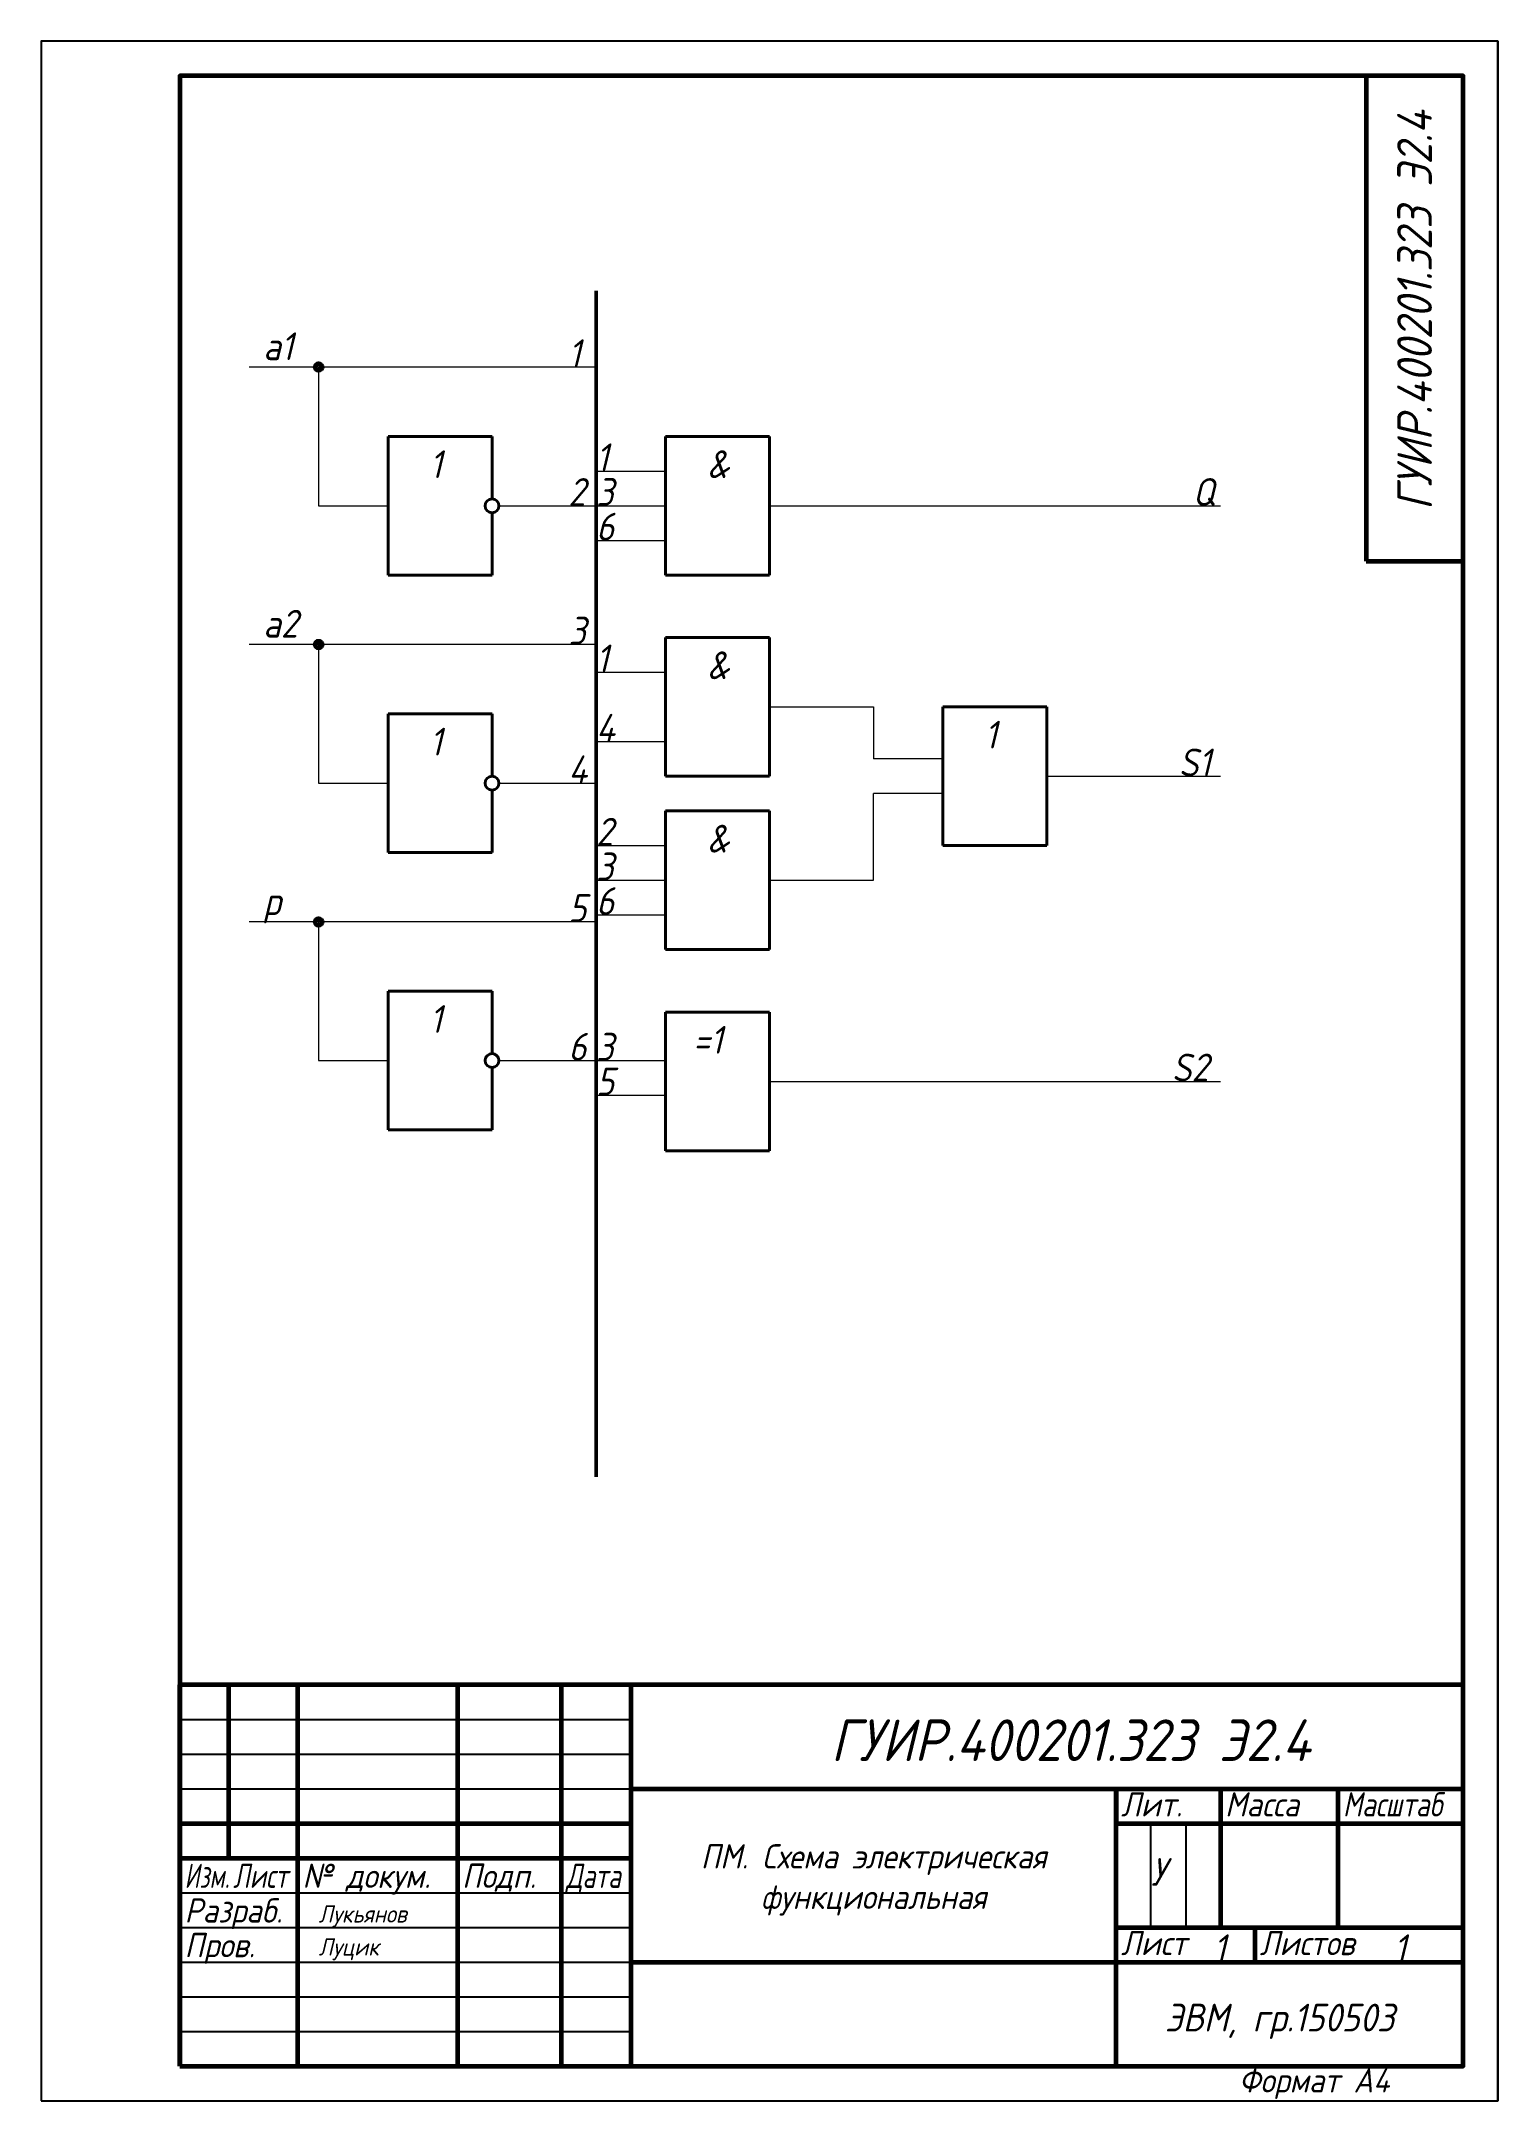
# Model space of a CAD drawing. Header units: millimetres. Extents: x 74 to 284, y 25 to 322.
import ezdxf

# ---------------------------------------------------------------- set-up
doc = ezdxf.new("R2010")
doc.units = ezdxf.units.MM
doc.header["$LTSCALE"] = 0.5
doc.layers.get('0').update_dxf_attribs({"lineweight": 60})
doc.layers.get('Defpoints').update_dxf_attribs({"color": 5})
doc.layers.add('4-текст', color=7, linetype='Continuous', true_color=0x00ad00)
doc.layers.add('провода', color=122, linetype='Continuous', lineweight=15)
doc.layers.add('фигуры', color=7, linetype='Continuous', lineweight=40)
doc.styles.get("Standard").update_dxf_attribs({"font": 'isocpeui.ttf', "width": 0.9})

msp = doc.modelspace()

# ---------------------------------------------------------------- linework, layer by layer
for p, q in [((265, 317), (265, 247)), ((265, 247), (279, 247))]:
    msp.add_line(p, q)
at = {"lineweight": 50}
msp.add_line((154, 286), (154, 115), dxfattribs=at)
at = {"color": 7, "linetype": 'Continuous', "lineweight": 60}
for p, q in [((279, 85), (94, 85)), ((94, 30), (94, 85)), ((101, 85), (101, 60)), ((111, 30), (111, 85)), ((134, 85), (134, 30)), ((149, 30), (149, 85)), ((159, 85), (159, 30)), ((159, 70), (279, 70)), ((229, 30), (229, 70)), ((244, 70), (244, 50)), ((261, 50), (261, 70)), ((94, 65), (159, 65)), ((229, 65), (279, 65)), ((94, 60), (159, 60)), ((229, 50), (279, 50)), ((249, 45), (249, 50)), ((159, 45), (279, 45))]:
    msp.add_line(p, q, dxfattribs=at)
at = {"color": 7, "linetype": 'Continuous', "lineweight": -3}
for p, q in [((94, 80), (159, 80)), ((94, 75), (159, 75)), ((94, 70), (159, 70)), ((234, 50), (234, 65)), ((239, 65), (239, 50)), ((94, 55), (159, 55)), ((94, 50), (159, 50)), ((94, 45), (159, 45)), ((94, 40), (159, 40)), ((94, 35), (159, 35))]:
    msp.add_line(p, q, dxfattribs=at)
at = {"color": 7, "linetype": 'Continuous'}
msp.add_line((229, 70), (229, 65), dxfattribs=at)
at = {"color": 7, "linetype": 'Continuous', "lineweight": 60}
msp.add_lwpolyline([(94, 30), (279, 30), (279, 317), (94, 317)], close=True, dxfattribs=at)
for centre in [(114, 275), (114, 235), (114, 195)]:
    msp.add_circle(centre, 0.5)
at = {"layer": 'Defpoints'}
msp.add_line((284, 322), (284, 25), dxfattribs=at)
msp.add_lwpolyline([(74, 25), (284, 25), (284, 322), (74, 322)], close=True, dxfattribs=at)
at = {"layer": 'провода', "lineweight": 15}
for p, q in [((154, 275), (104, 275)), ((114, 275), (114, 255)), ((154, 260), (164, 260)), ((114, 255), (124, 255)), ((140, 255), (154, 255)), ((154, 255), (164, 255)), ((179, 255), (219, 255)), ((154, 250), (164, 250)), ((154, 235), (104, 235)), ((114, 235), (114, 215)), ((154, 231), (164, 231)), ((179, 226), (194, 226)), ((154, 221), (164, 221)), ((114, 215), (124, 215)), ((140, 215), (154, 215)), ((154, 206), (164, 206)), ((154, 201), (164, 201)), ((179, 201), (194, 201)), ((154, 195), (104, 195)), ((114, 195), (114, 175)), ((154, 196), (164, 196)), ((114, 175), (124, 175)), ((140, 175), (154, 175))]:
    msp.add_line(p, q, dxfattribs=at)
at = {"layer": 'провода'}
for p, q in [((219, 255), (244, 255)), ((194, 226), (194, 218.5)), ((204, 226), (204, 226)), ((204, 218.5), (194, 218.5)), ((219, 216), (244, 216)), ((204, 213.5), (194, 213.5)), ((194, 201), (194, 213.5)), ((154, 175), (164, 175)), ((154, 170), (164, 170)), ((179, 172), (244, 172))]:
    msp.add_line(p, q, dxfattribs=at)
at = {"layer": 'фигуры', "lineweight": 40}
for p, q in [((124, 265), (139, 265)), ((124, 245), (124, 265)), ((139, 265), (139, 256)), ((164, 265), (179, 265)), ((164, 245), (164, 265)), ((179, 265), (179, 245)), ((139, 254), (139, 245)), ((139, 245), (124, 245)), ((179, 245), (164, 245)), ((164, 236), (179, 236)), ((164, 216), (164, 236)), ((179, 236), (179, 216)), ((204, 226), (219, 226)), ((204, 226), (204, 206)), ((219, 226), (219, 206)), ((124, 225), (139, 225)), ((124, 205), (124, 225)), ((139, 225), (139, 216)), ((139, 214), (139, 205)), ((179, 216), (164, 216)), ((164, 211), (179, 211)), ((164, 191), (164, 211)), ((179, 211), (179, 191)), ((139, 205), (124, 205)), ((204, 206), (219, 206)), ((179, 191), (164, 191)), ((124, 185), (139, 185)), ((124, 165), (124, 185)), ((139, 185), (139, 176)), ((164, 162), (164, 182)), ((179, 182), (164, 182)), ((179, 182), (179, 162)), ((139, 174), (139, 165)), ((139, 165), (124, 165)), ((179, 162), (164, 162))]:
    msp.add_line(p, q, dxfattribs=at)
for centre in [(139, 255), (139, 215), (139, 175)]:
    msp.add_circle(centre, 1, dxfattribs=at)

# ---------------------------------------------------------------- texts
at = {"color": 7, "linetype": 'Continuous', "lineweight": 70, "width": 0.9}
msp.add_text('Формат А4', height=3.5, dxfattribs=at).set_placement((246.66, 26.2))
at = {"insert": (159, 62), "char_height": 3.5, "attachment_point": 1}
msp.add_mtext_dynamic_manual_height_columns('\\pxqc;ПМ. Схема электрическая\\Pфункциональная', width=70.0392, gutter_width=20, heights=[37.17], dxfattribs=at)
at = {"layer": '4-текст', "lineweight": -3}
for s, width, p in [('Лит.', 0.9, (229.67, 66)), ('Масса', 0.9, (244.67, 66)), ('Масштаб', 0.8, (261.67, 66)), ('Изм.', 0.7, (94.67, 55.7)), ('Лист', 0.75, (101.67, 55.7)), ('№ докум.', 0.9, (111.67, 55.7)), ('Подп.', 0.9, (134.67, 55.7)), ('Дата', 0.75, (149.67, 55.7)), ('Разраб.', 0.9, (94.67, 50.7)), ('Пров.', 0.9, (94.67, 45.7)), ('Лист', 0.9, (229.67, 46)), ('Листов', 0.9, (249.67, 46))]:
    msp.add_text(s, height=3.5, dxfattribs=dict(at, width=width)).set_placement(p)
at = {"layer": 'провода', "width": 0.9}
for s, p in [('У', (234, 56)), ('1', (243, 45)), ('1', (269, 45))]:
    msp.add_text(s, height=4, dxfattribs=at).set_placement(p)
at = {"layer": 'провода', "insert": (272, 312), "char_height": 5, "attachment_point": 6, "rotation": 90}
msp.add_mtext_dynamic_manual_height_columns('ГУИР.400201.323 Э2.4', width=70, gutter_width=20, heights=[0], dxfattribs=at)
at = {"layer": 'провода'}
for s, width, heights, insert, char_height, attachment_point in [('ГУИР.400201.323 Э2.4', 78, [0], (257, 77), 6, 6), ('Лукьянов', 23, [3.25], (114, 53.2), 2.5, 1), ('Луцик', 23, [0], (114, 48.45), 2.5, 1), ('ЭВМ, гр.150503', 50, [0], (236, 39), 4, 1)]:
    msp.add_mtext_dynamic_manual_height_columns(s, width=width, gutter_width=20, heights=heights, dxfattribs=dict(at, insert=insert, char_height=char_height, attachment_point=attachment_point))
at = {"layer": 'фигуры', "width": 0.9}
for s, p in [('a1', (106, 276)), ('1', (150, 275)), ('1', (130, 259)), ('1', (154, 260)), ('&', (170, 259)), ('2', (150, 255)), ('3', (154, 255)), ('Q', (240, 255)), ('6', (154, 250)), ('a2', (106, 236)), ('3', (150, 235)), ('1', (154, 231)), ('&', (170, 230)), ('1', (130, 219)), ('4', (154, 221)), ('1', (210, 220)), ('S1', (238, 216)), ('4', (150, 215)), ('2', (154, 206)), ('&', (170, 205)), ('3', (154, 201)), ('5', (150, 195)), ('6', (154, 196)), ('p', (106, 196)), ('1', (130, 179)), ('6', (150, 175)), ('3', (154, 175)), ('=1', (168, 176)), ('S2', (237, 172)), ('5', (154, 170))]:
    msp.add_text(s, height=4, dxfattribs=at).set_placement(p)

doc.saveas('drawing.dxf')
